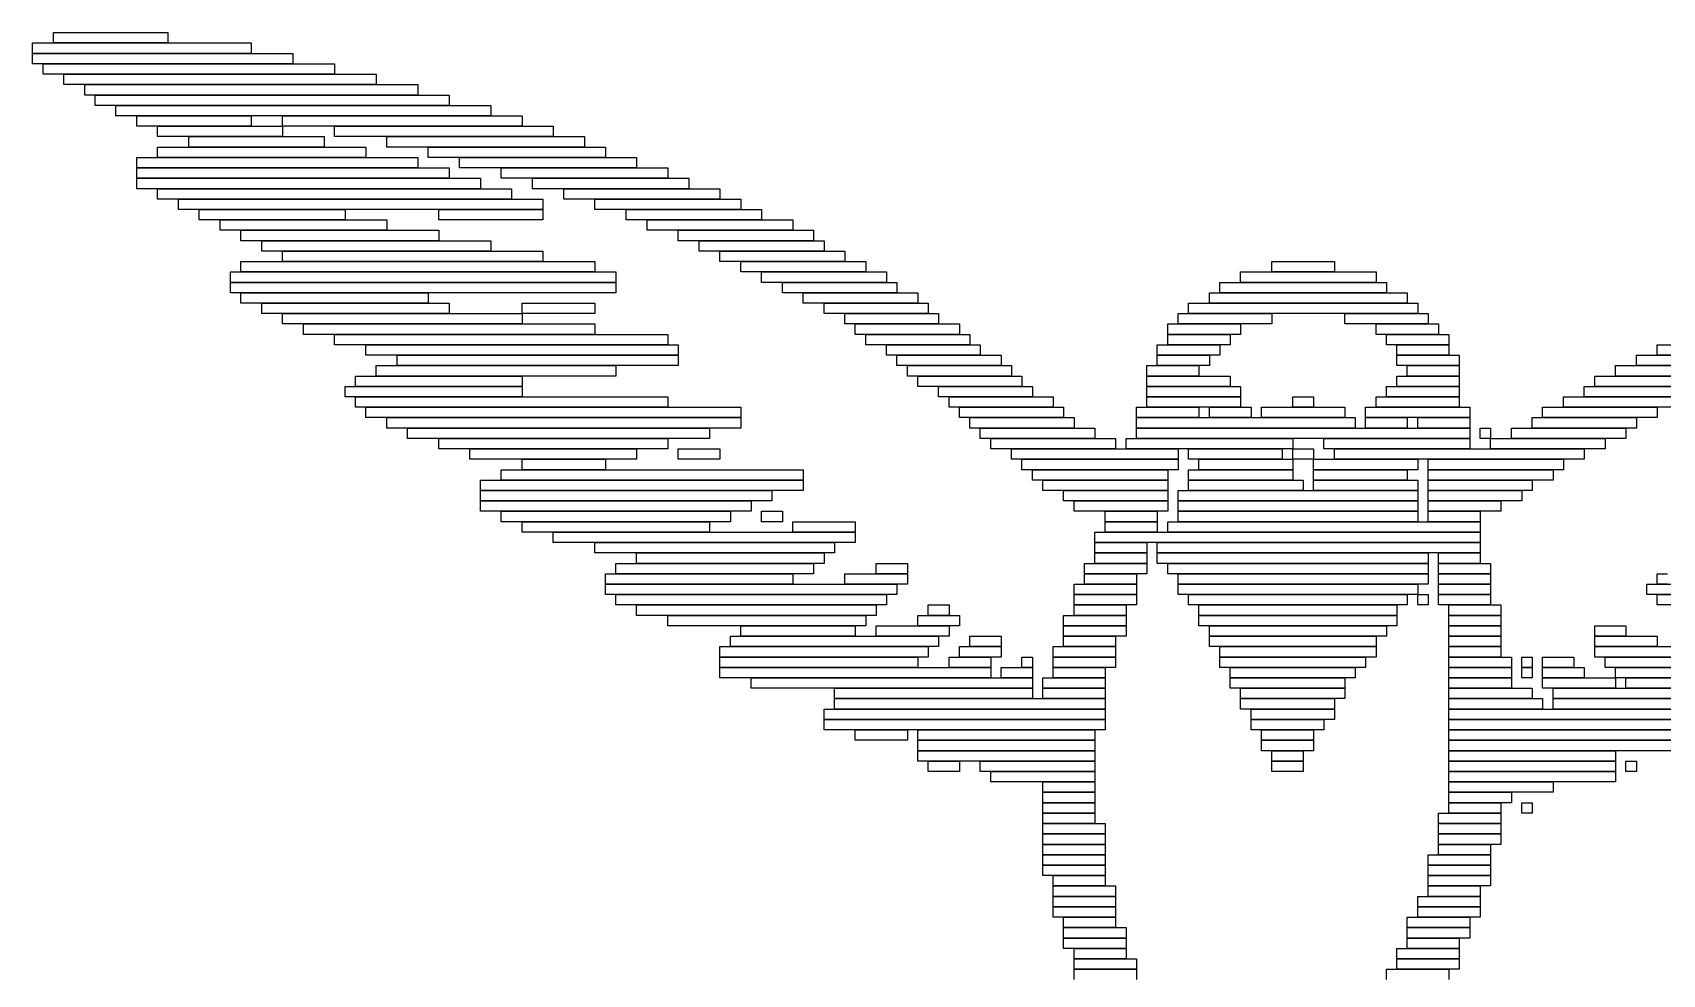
# Model space of a CAD drawing. Extents: x 376 to 648, y 412 to 613.
# Drawn here: x 396 to 552.5, y 502.5 to 593 of the extents above; entities that cross this region are included whole.
import ezdxf

# ---------------------------------------------------------------- set-up
doc = ezdxf.new("R2010")
doc.units = 0

msp = doc.modelspace()

# ---------------------------------------------------------------- linework, layer by layer
for p, q in [((396, 592), (417, 592)), ((396, 591), (396, 592)), ((398, 593), (409, 593)), ((398, 592), (398, 593)), ((409, 592), (398, 592)), ((409, 593), (409, 592)), ((417, 592), (417, 591)), ((417, 591), (396, 591)), ((396, 591), (421, 591)), ((396, 590), (396, 591)), ((421, 591), (421, 590)), ((421, 590), (396, 590)), ((397, 590), (425, 590)), ((397, 589), (397, 590)), ((425, 589), (397, 589)), ((399, 589), (429, 589)), ((399, 588), (399, 589)), ((425, 590), (425, 589)), ((429, 589), (429, 588)), ((429, 588), (399, 588)), ((401, 588), (433, 588)), ((401, 587), (401, 588)), ((433, 587), (401, 587)), ((402, 587), (436, 587)), ((402, 586), (402, 587)), ((433, 588), (433, 587)), ((436, 587), (436, 586)), ((436, 586), (402, 586)), ((404, 586), (440, 586)), ((404, 585), (404, 586)), ((440, 586), (440, 585)), ((440, 585), (404, 585)), ((406, 585), (417, 585)), ((406, 584), (406, 585)), ((417, 584), (406, 584)), ((408, 584), (420, 584)), ((408, 583), (408, 584)), ((417, 585), (417, 584)), ((420, 585), (443, 585)), ((420, 584), (420, 585)), ((443, 584), (420, 584)), ((420, 584), (420, 583)), ((425, 584), (446, 584)), ((425, 583), (425, 584)), ((443, 585), (443, 584)), ((446, 584), (446, 583)), ((420, 583), (408, 583)), ((411, 583), (424, 583)), ((411, 582), (411, 583)), ((424, 583), (424, 582)), ((446, 583), (425, 583)), ((430, 583), (449, 583)), ((430, 582), (430, 583)), ((449, 583), (449, 582)), ((406, 581), (433, 581)), ((406, 580), (406, 581)), ((408, 582), (428, 582)), ((408, 581), (408, 582)), ((428, 581), (408, 581)), ((424, 582), (411, 582)), ((428, 582), (428, 581)), ((449, 582), (430, 582)), ((433, 581), (433, 580)), ((434, 582), (451, 582)), ((434, 581), (434, 582)), ((451, 581), (434, 581)), ((437, 581), (454, 581)), ((437, 580), (437, 581)), ((451, 582), (451, 581)), ((454, 581), (454, 580)), ((433, 580), (406, 580)), ((406, 580), (436, 580)), ((406, 579), (406, 580)), ((436, 580), (436, 579)), ((454, 580), (437, 580)), ((441, 580), (457, 580)), ((441, 579), (441, 580)), ((457, 580), (457, 579)), ((436, 579), (406, 579)), ((406, 579), (439, 579)), ((406, 578), (406, 579)), ((439, 578), (406, 578)), ((408, 578), (442, 578)), ((408, 577), (408, 578)), ((439, 579), (439, 578)), ((457, 579), (441, 579)), ((442, 578), (442, 577)), ((444, 579), (459, 579)), ((444, 578), (444, 579)), ((459, 578), (444, 578)), ((447, 578), (462, 578)), ((447, 577), (447, 578)), ((459, 579), (459, 578)), ((462, 578), (462, 577)), ((442, 577), (408, 577)), ((410, 577), (445, 577)), ((410, 576), (410, 577)), ((445, 576), (410, 576)), ((412, 576), (426, 576)), ((412, 575), (412, 576)), ((426, 576), (426, 575)), ((435, 576), (445, 576)), ((435, 575), (435, 576)), ((445, 577), (445, 576)), ((445, 576), (445, 575)), ((462, 577), (447, 577)), ((450, 577), (464, 577)), ((450, 576), (450, 577)), ((464, 576), (450, 576)), ((453, 576), (466, 576)), ((453, 575), (453, 576)), ((464, 577), (464, 576)), ((466, 576), (466, 575)), ((426, 575), (412, 575)), ((414, 575), (430, 575)), ((414, 574), (414, 575)), ((430, 575), (430, 574)), ((445, 575), (435, 575)), ((466, 575), (453, 575)), ((455, 575), (469, 575)), ((455, 574), (455, 575)), ((469, 575), (469, 574)), ((430, 574), (414, 574)), ((416, 574), (435, 574)), ((416, 573), (416, 574)), ((435, 573), (416, 573)), ((418, 573), (440, 573)), ((418, 572), (418, 573)), ((435, 574), (435, 573)), ((440, 573), (440, 572)), ((469, 574), (455, 574)), ((458, 574), (471, 574)), ((458, 573), (458, 574)), ((471, 573), (458, 573)), ((460, 573), (472, 573)), ((460, 572), (460, 573)), ((471, 574), (471, 573)), ((472, 573), (472, 572)), ((440, 572), (418, 572)), ((420, 572), (445, 572)), ((420, 571), (420, 572)), ((445, 572), (445, 571)), ((472, 572), (460, 572)), ((462, 572), (474, 572)), ((462, 571), (462, 572)), ((474, 572), (474, 571)), ((415, 570), (452, 570)), ((415, 569), (415, 570)), ((416, 571), (450, 571)), ((416, 570), (416, 571)), ((450, 570), (416, 570)), ((445, 571), (420, 571)), ((450, 571), (450, 570)), ((452, 570), (452, 569)), ((474, 571), (462, 571)), ((464, 571), (476, 571)), ((464, 570), (464, 571)), ((476, 570), (464, 570)), ((466, 570), (478, 570)), ((466, 569), (466, 570)), ((476, 571), (476, 570)), ((478, 570), (478, 569)), ((512, 570), (525, 570)), ((512, 569), (512, 570)), ((515, 571), (521, 571)), ((515, 570), (515, 571)), ((521, 570), (515, 570)), ((521, 571), (521, 570)), ((525, 570), (525, 569)), ((452, 569), (415, 569)), ((415, 569), (452, 569)), ((415, 568), (415, 569)), ((452, 569), (452, 568)), ((478, 569), (466, 569)), ((468, 569), (479, 569)), ((468, 568), (468, 569)), ((479, 569), (479, 568)), ((510, 569), (526, 569)), ((510, 568), (510, 569)), ((525, 569), (512, 569)), ((526, 569), (526, 568)), ((452, 568), (415, 568)), ((416, 568), (434, 568)), ((416, 567), (416, 568)), ((434, 567), (416, 567)), ((418, 567), (436, 567)), ((418, 566), (418, 567)), ((434, 568), (434, 567)), ((436, 567), (436, 566)), ((443, 567), (450, 567)), ((443, 566), (443, 567)), ((450, 567), (450, 566)), ((479, 568), (468, 568)), ((470, 568), (481, 568)), ((470, 567), (470, 568)), ((481, 567), (470, 567)), ((472, 567), (482, 567)), ((472, 566), (472, 567)), ((481, 568), (481, 567)), ((482, 567), (482, 566)), ((507, 567), (529, 567)), ((507, 566), (507, 567)), ((509, 568), (528, 568)), ((509, 567), (509, 568)), ((528, 567), (509, 567)), ((526, 568), (510, 568)), ((528, 568), (528, 567)), ((529, 567), (529, 566)), ((436, 566), (418, 566)), ((420, 566), (443, 566)), ((420, 565), (420, 566)), ((443, 565), (420, 565)), ((422, 565), (450, 565)), ((422, 564), (422, 565)), ((450, 566), (443, 566)), ((443, 566), (443, 565)), ((450, 565), (450, 564)), ((482, 566), (472, 566)), ((474, 566), (483, 566)), ((474, 565), (474, 566)), ((483, 565), (474, 565)), ((475, 565), (485, 565)), ((475, 564), (475, 565)), ((483, 566), (483, 565)), ((485, 565), (485, 564)), ((505, 565), (512, 565)), ((505, 564), (505, 565)), ((506, 566), (515, 566)), ((506, 565), (506, 566)), ((515, 565), (506, 565)), ((529, 566), (507, 566)), ((512, 565), (512, 564)), ((515, 566), (515, 565)), ((522, 566), (530, 566)), ((522, 565), (522, 566)), ((530, 565), (522, 565)), ((525, 565), (531, 565)), ((525, 564), (525, 565)), ((530, 566), (530, 565)), ((531, 565), (531, 564)), ((450, 564), (422, 564)), ((425, 564), (457, 564)), ((425, 563), (425, 564)), ((457, 564), (457, 563)), ((485, 564), (475, 564)), ((476, 564), (486, 564)), ((476, 563), (476, 564)), ((486, 564), (486, 563)), ((512, 564), (505, 564)), ((505, 564), (511, 564)), ((505, 563), (505, 564)), ((511, 564), (511, 563)), ((531, 564), (525, 564)), ((526, 564), (532, 564)), ((526, 563), (526, 564)), ((532, 564), (532, 563)), ((457, 563), (425, 563)), ((428, 563), (458, 563)), ((428, 562), (428, 563)), ((458, 562), (428, 562)), ((431, 562), (458, 562)), ((431, 561), (431, 562)), ((458, 563), (458, 562)), ((458, 562), (458, 561)), ((486, 563), (476, 563)), ((478, 563), (487, 563)), ((478, 562), (478, 563)), ((487, 562), (478, 562)), ((479, 562), (489, 562)), ((479, 561), (479, 562)), ((487, 563), (487, 562)), ((489, 562), (489, 561)), ((504, 563), (510, 563)), ((504, 562), (504, 563)), ((510, 562), (504, 562)), ((504, 562), (509, 562)), ((504, 561), (504, 562)), ((511, 563), (505, 563)), ((509, 562), (509, 561)), ((510, 563), (510, 562)), ((532, 563), (526, 563)), ((527, 563), (532, 563)), ((527, 562), (527, 563)), ((532, 562), (527, 562)), ((527, 562), (533, 562)), ((527, 561), (527, 562)), ((532, 563), (532, 562)), ((533, 562), (533, 561)), ((550, 562), (562, 562)), ((550, 561), (550, 562)), ((552, 563), (565, 563)), ((552, 562), (552, 563)), ((565, 562), (552, 562)), ((429, 561), (452, 561)), ((429, 560), (429, 561)), ((458, 561), (431, 561)), ((452, 561), (452, 560)), ((489, 561), (479, 561)), ((480, 561), (490, 561)), ((480, 560), (480, 561)), ((490, 561), (490, 560)), ((503, 561), (508, 561)), ((503, 560), (503, 561)), ((509, 561), (504, 561)), ((508, 561), (508, 560)), ((533, 561), (527, 561)), ((528, 561), (533, 561)), ((528, 560), (528, 561)), ((533, 561), (533, 560)), ((548, 561), (560, 561)), ((548, 560), (548, 561)), ((562, 561), (550, 561)), ((426, 559), (443, 559)), ((426, 558), (426, 559)), ((427, 560), (443, 560)), ((427, 559), (427, 560)), ((443, 559), (427, 559)), ((452, 560), (429, 560)), ((443, 560), (443, 559)), ((443, 559), (443, 558)), ((490, 560), (480, 560)), ((481, 560), (491, 560)), ((481, 559), (481, 560)), ((491, 559), (481, 559)), ((483, 559), (492, 559)), ((483, 558), (483, 559)), ((491, 560), (491, 559)), ((492, 559), (492, 558)), ((508, 560), (503, 560)), ((503, 560), (511, 560)), ((503, 559), (503, 560)), ((511, 559), (503, 559)), ((503, 559), (512, 559)), ((503, 558), (503, 559)), ((511, 560), (511, 559)), ((512, 559), (512, 558)), ((526, 559), (533, 559)), ((526, 558), (526, 559)), ((527, 560), (533, 560)), ((527, 559), (527, 560)), ((533, 559), (527, 559)), ((533, 560), (528, 560)), ((533, 560), (533, 559)), ((533, 559), (533, 558)), ((545, 559), (556, 559)), ((545, 558), (545, 559)), ((546, 560), (558, 560)), ((546, 559), (546, 560)), ((558, 559), (546, 559)), ((560, 560), (548, 560)), ((443, 558), (426, 558)), ((427, 558), (457, 558)), ((427, 557), (427, 558)), ((457, 558), (457, 557)), ((492, 558), (483, 558)), ((484, 558), (494, 558)), ((484, 557), (484, 558)), ((494, 558), (494, 557)), ((512, 558), (503, 558)), ((503, 558), (512, 558)), ((503, 557), (503, 558)), ((512, 558), (512, 557)), ((517, 558), (519, 558)), ((517, 557), (517, 558)), ((519, 558), (519, 557)), ((525, 558), (533, 558)), ((525, 557), (525, 558)), ((533, 558), (526, 558)), ((533, 558), (533, 557)), ((543, 558), (554, 558)), ((543, 557), (543, 558)), ((556, 558), (545, 558)), ((457, 557), (427, 557)), ((428, 557), (464, 557)), ((428, 556), (428, 557)), ((464, 556), (428, 556)), ((430, 556), (464, 556)), ((430, 555), (430, 556)), ((464, 557), (464, 556)), ((464, 556), (464, 555)), ((494, 557), (484, 557)), ((485, 557), (495, 557)), ((485, 556), (485, 557)), ((495, 556), (485, 556)), ((486, 556), (496, 556)), ((486, 555), (486, 556)), ((495, 557), (495, 556)), ((496, 556), (496, 555)), ((502, 557), (508, 557)), ((502, 556), (502, 557)), ((508, 556), (502, 556)), ((502, 556), (523, 556)), ((502, 555), (502, 556)), ((512, 557), (503, 557)), ((508, 557), (508, 556)), ((509, 557), (513, 557)), ((509, 556), (509, 557)), ((513, 556), (509, 556)), ((513, 557), (513, 556)), ((514, 557), (522, 557)), ((514, 556), (514, 557)), ((522, 556), (514, 556)), ((519, 557), (517, 557)), ((522, 557), (522, 556)), ((523, 556), (523, 555)), ((524, 557), (534, 557)), ((524, 556), (524, 557)), ((534, 556), (524, 556)), ((524, 556), (528, 556)), ((524, 555), (524, 556)), ((533, 557), (525, 557)), ((528, 556), (528, 555)), ((529, 556), (534, 556)), ((529, 555), (529, 556)), ((534, 557), (534, 556)), ((534, 556), (534, 555)), ((540, 556), (550, 556)), ((540, 555), (540, 556)), ((541, 557), (552, 557)), ((541, 556), (541, 557)), ((552, 556), (541, 556)), ((554, 557), (543, 557)), ((550, 556), (550, 555)), ((552, 557), (552, 556)), ((464, 555), (430, 555)), ((432, 555), (461, 555)), ((432, 554), (432, 555)), ((461, 555), (461, 554)), ((496, 555), (486, 555)), ((487, 555), (498, 555)), ((487, 554), (487, 555)), ((498, 555), (498, 554)), ((523, 555), (502, 555)), ((502, 555), (534, 555)), ((502, 554), (502, 555)), ((528, 555), (524, 555)), ((534, 555), (529, 555)), ((534, 555), (534, 554)), ((535, 555), (536, 555)), ((535, 554), (535, 555)), ((536, 555), (536, 554)), ((538, 555), (549, 555)), ((538, 554), (538, 555)), ((550, 555), (540, 555)), ((549, 555), (549, 554)), ((461, 554), (432, 554)), ((435, 554), (457, 554)), ((435, 553), (435, 554)), ((457, 553), (435, 553)), ((438, 553), (454, 553)), ((438, 552), (438, 553)), ((454, 553), (454, 552)), ((457, 554), (457, 553)), ((458, 553), (462, 553)), ((458, 552), (458, 553)), ((462, 553), (462, 552)), ((498, 554), (487, 554)), ((488, 554), (500, 554)), ((488, 553), (488, 554)), ((500, 553), (488, 553)), ((490, 553), (506, 553)), ((490, 552), (490, 553)), ((500, 554), (500, 553)), ((501, 554), (517, 554)), ((501, 553), (501, 554)), ((517, 553), (501, 553)), ((534, 554), (502, 554)), ((506, 553), (506, 552)), ((507, 553), (516, 553)), ((507, 552), (507, 553)), ((516, 553), (516, 552)), ((517, 554), (517, 553)), ((517, 553), (519, 553)), ((517, 552), (517, 553)), ((519, 553), (519, 552)), ((520, 554), (534, 554)), ((520, 553), (520, 554)), ((534, 553), (520, 553)), ((521, 553), (545, 553)), ((521, 552), (521, 553)), ((534, 554), (534, 553)), ((536, 554), (535, 554)), ((536, 554), (547, 554)), ((536, 553), (536, 554)), ((547, 553), (536, 553)), ((549, 554), (538, 554)), ((545, 553), (545, 552)), ((547, 554), (547, 553)), ((454, 552), (438, 552)), ((441, 551), (470, 551)), ((441, 550), (441, 551)), ((443, 552), (451, 552)), ((443, 551), (443, 552)), ((451, 551), (443, 551)), ((451, 552), (451, 551)), ((462, 552), (458, 552)), ((470, 551), (470, 550)), ((506, 552), (490, 552)), ((491, 552), (506, 552)), ((491, 551), (491, 552)), ((506, 551), (491, 551)), ((492, 551), (505, 551)), ((492, 550), (492, 551)), ((505, 551), (505, 550)), ((506, 552), (506, 551)), ((516, 552), (507, 552)), ((507, 551), (517, 551)), ((507, 550), (507, 551)), ((508, 552), (517, 552)), ((508, 551), (508, 552)), ((517, 551), (508, 551)), ((519, 552), (517, 552)), ((517, 552), (517, 551)), ((517, 551), (517, 550)), ((519, 552), (529, 552)), ((519, 551), (519, 552)), ((529, 551), (519, 551)), ((519, 551), (528, 551)), ((519, 550), (519, 551)), ((545, 552), (521, 552)), ((528, 551), (528, 550)), ((529, 552), (529, 551)), ((530, 552), (543, 552)), ((530, 551), (530, 552)), ((543, 551), (530, 551)), ((530, 551), (542, 551)), ((530, 550), (530, 551)), ((542, 551), (542, 550)), ((543, 552), (543, 551)), ((439, 550), (470, 550)), ((439, 549), (439, 550)), ((470, 550), (441, 550)), ((470, 550), (470, 549)), ((505, 550), (492, 550)), ((493, 550), (505, 550)), ((493, 549), (493, 550)), ((505, 550), (505, 549)), ((517, 550), (507, 550)), ((507, 550), (518, 550)), ((507, 549), (507, 550)), ((518, 550), (518, 549)), ((528, 550), (519, 550)), ((519, 550), (529, 550)), ((519, 549), (519, 550)), ((529, 550), (529, 549)), ((542, 550), (530, 550)), ((530, 550), (540, 550)), ((530, 549), (530, 550)), ((540, 550), (540, 549)), ((470, 549), (439, 549)), ((439, 549), (467, 549)), ((439, 548), (439, 549)), ((467, 548), (439, 548)), ((439, 548), (465, 548)), ((439, 547), (439, 548)), ((465, 548), (465, 547)), ((467, 549), (467, 548)), ((505, 549), (493, 549)), ((495, 549), (505, 549)), ((495, 548), (495, 549)), ((505, 548), (495, 548)), ((496, 548), (505, 548)), ((496, 547), (496, 548)), ((505, 549), (505, 548)), ((505, 548), (505, 547)), ((506, 549), (529, 549)), ((506, 548), (506, 549)), ((529, 548), (506, 548)), ((506, 548), (529, 548)), ((506, 547), (506, 548)), ((518, 549), (507, 549)), ((529, 549), (519, 549)), ((529, 549), (529, 548)), ((529, 548), (529, 547)), ((540, 549), (530, 549)), ((530, 549), (539, 549)), ((530, 548), (530, 549)), ((539, 548), (530, 548)), ((530, 548), (537, 548)), ((530, 547), (530, 548)), ((537, 548), (537, 547)), ((539, 549), (539, 548)), ((465, 547), (439, 547)), ((441, 547), (463, 547)), ((441, 546), (441, 547)), ((463, 547), (463, 546)), ((466, 547), (468, 547)), ((466, 546), (466, 547)), ((468, 547), (468, 546)), ((505, 547), (496, 547)), ((499, 547), (504, 547)), ((499, 546), (499, 547)), ((504, 547), (504, 546)), ((529, 547), (506, 547)), ((506, 547), (529, 547)), ((506, 546), (506, 547)), ((529, 547), (529, 546)), ((537, 547), (530, 547)), ((530, 547), (535, 547)), ((530, 546), (530, 547)), ((535, 547), (535, 546)), ((463, 546), (441, 546)), ((443, 546), (461, 546)), ((443, 545), (443, 546)), ((461, 545), (443, 545)), ((446, 545), (475, 545)), ((446, 544), (446, 545)), ((461, 546), (461, 545)), ((468, 546), (466, 546)), ((469, 546), (475, 546)), ((469, 545), (469, 546)), ((475, 545), (469, 545)), ((475, 546), (475, 545)), ((475, 545), (475, 544)), ((498, 545), (535, 545)), ((498, 544), (498, 545)), ((504, 546), (499, 546)), ((499, 546), (504, 546)), ((499, 545), (499, 546)), ((504, 545), (499, 545)), ((504, 546), (504, 545)), ((505, 546), (535, 546)), ((505, 545), (505, 546)), ((535, 545), (505, 545)), ((529, 546), (506, 546)), ((535, 546), (530, 546)), ((535, 546), (535, 545)), ((535, 545), (535, 544)), ((475, 544), (446, 544)), ((450, 544), (473, 544)), ((450, 543), (450, 544)), ((473, 544), (473, 543)), ((535, 544), (498, 544)), ((498, 544), (503, 544)), ((498, 543), (498, 544)), ((503, 544), (503, 543)), ((504, 544), (535, 544)), ((504, 543), (504, 544)), ((535, 544), (535, 543)), ((473, 543), (450, 543)), ((452, 542), (471, 542)), ((452, 541), (452, 542)), ((454, 543), (472, 543)), ((454, 542), (454, 543)), ((472, 542), (454, 542)), ((471, 542), (471, 541)), ((472, 543), (472, 542)), ((477, 542), (480, 542)), ((477, 541), (477, 542)), ((480, 542), (480, 541)), ((497, 542), (503, 542)), ((497, 541), (497, 542)), ((503, 543), (498, 543)), ((498, 543), (503, 543)), ((498, 542), (498, 543)), ((503, 542), (498, 542)), ((503, 543), (503, 542)), ((503, 542), (503, 541)), ((535, 543), (504, 543)), ((504, 543), (530, 543)), ((504, 542), (504, 543)), ((530, 542), (504, 542)), ((505, 542), (530, 542)), ((505, 541), (505, 542)), ((530, 543), (530, 542)), ((530, 542), (530, 541)), ((531, 543), (535, 543)), ((531, 542), (531, 543)), ((535, 542), (531, 542)), ((531, 542), (536, 542)), ((531, 541), (531, 542)), ((535, 543), (535, 542)), ((536, 542), (536, 541)), ((451, 541), (469, 541)), ((451, 540), (451, 541)), ((469, 540), (451, 540)), ((451, 540), (479, 540)), ((451, 539), (451, 540)), ((471, 541), (452, 541)), ((469, 541), (469, 540)), ((474, 541), (480, 541)), ((474, 540), (474, 541)), ((480, 540), (474, 540)), ((480, 541), (477, 541)), ((479, 540), (479, 539)), ((480, 541), (480, 540)), ((496, 540), (502, 540)), ((496, 539), (496, 540)), ((503, 541), (497, 541)), ((497, 541), (502, 541)), ((497, 540), (497, 541)), ((502, 540), (497, 540)), ((502, 541), (502, 540)), ((502, 540), (502, 539)), ((530, 541), (505, 541)), ((506, 541), (530, 541)), ((506, 540), (506, 541)), ((530, 540), (506, 540)), ((506, 540), (529, 540)), ((506, 539), (506, 540)), ((529, 540), (529, 539)), ((530, 541), (530, 540)), ((536, 541), (531, 541)), ((531, 541), (536, 541)), ((531, 540), (531, 541)), ((536, 540), (531, 540)), ((531, 540), (536, 540)), ((531, 539), (531, 540)), ((536, 541), (536, 540)), ((536, 540), (536, 539)), ((551, 540), (557, 540)), ((551, 539), (551, 540)), ((552, 541), (553, 541)), ((552, 540), (552, 541)), ((553, 540), (552, 540)), ((479, 539), (451, 539)), ((452, 539), (478, 539)), ((452, 538), (452, 539)), ((478, 539), (478, 538)), ((502, 539), (496, 539)), ((496, 539), (502, 539)), ((496, 538), (496, 539)), ((502, 539), (502, 538)), ((529, 539), (506, 539)), ((507, 539), (528, 539)), ((507, 538), (507, 539)), ((528, 539), (528, 538)), ((529, 539), (530, 539)), ((529, 538), (529, 539)), ((530, 539), (530, 538)), ((536, 539), (531, 539)), ((531, 539), (536, 539)), ((531, 538), (531, 539)), ((536, 539), (536, 538)), ((557, 539), (551, 539)), ((552, 539), (578, 539)), ((552, 538), (552, 539)), ((478, 538), (452, 538)), ((454, 538), (477, 538)), ((454, 537), (454, 538)), ((477, 537), (454, 537)), ((457, 537), (476, 537)), ((457, 536), (457, 537)), ((476, 537), (476, 536)), ((477, 538), (477, 537)), ((481, 537), (485, 537)), ((481, 536), (481, 537)), ((482, 538), (484, 538)), ((482, 537), (482, 538)), ((484, 537), (482, 537)), ((484, 538), (484, 537)), ((485, 537), (485, 536)), ((495, 537), (501, 537)), ((495, 536), (495, 537)), ((502, 538), (496, 538)), ((496, 538), (501, 538)), ((496, 537), (496, 538)), ((501, 537), (496, 537)), ((501, 538), (501, 537)), ((501, 537), (501, 536)), ((528, 538), (507, 538)), ((508, 538), (527, 538)), ((508, 537), (508, 538)), ((527, 537), (508, 537)), ((508, 537), (527, 537)), ((508, 536), (508, 537)), ((527, 538), (527, 537)), ((527, 537), (527, 536)), ((530, 538), (529, 538)), ((536, 538), (531, 538)), ((532, 538), (537, 538)), ((532, 537), (532, 538)), ((537, 537), (532, 537)), ((532, 537), (537, 537)), ((532, 536), (532, 537)), ((537, 538), (537, 537)), ((537, 537), (537, 536)), ((578, 538), (552, 538)), ((476, 536), (457, 536)), ((464, 536), (475, 536)), ((464, 535), (464, 536)), ((475, 536), (475, 535)), ((477, 536), (484, 536)), ((477, 535), (477, 536)), ((485, 536), (481, 536)), ((484, 536), (484, 535)), ((501, 536), (495, 536)), ((495, 536), (501, 536)), ((495, 535), (495, 536)), ((501, 536), (501, 535)), ((527, 536), (508, 536)), ((509, 536), (526, 536)), ((509, 535), (509, 536)), ((526, 536), (526, 535)), ((537, 536), (532, 536)), ((532, 536), (537, 536)), ((532, 535), (532, 536)), ((537, 536), (537, 535)), ((546, 536), (549, 536)), ((546, 535), (546, 536)), ((549, 536), (549, 535)), ((462, 534), (482, 534)), ((462, 533), (462, 534)), ((463, 535), (483, 535)), ((463, 534), (463, 535)), ((483, 534), (463, 534)), ((475, 535), (464, 535)), ((484, 535), (477, 535)), ((482, 534), (482, 533)), ((483, 535), (483, 534)), ((485, 534), (489, 534)), ((485, 533), (485, 534)), ((486, 535), (489, 535)), ((486, 534), (486, 535)), ((489, 534), (486, 534)), ((489, 535), (489, 534)), ((489, 534), (489, 533)), ((494, 534), (500, 534)), ((494, 533), (494, 534)), ((501, 535), (495, 535)), ((495, 535), (500, 535)), ((495, 534), (495, 535)), ((500, 534), (495, 534)), ((500, 535), (500, 534)), ((500, 534), (500, 533)), ((526, 535), (509, 535)), ((509, 535), (525, 535)), ((509, 534), (509, 535)), ((525, 534), (509, 534)), ((510, 534), (525, 534)), ((510, 533), (510, 534)), ((525, 535), (525, 534)), ((525, 534), (525, 533)), ((537, 535), (532, 535)), ((532, 535), (537, 535)), ((532, 534), (532, 535)), ((537, 534), (532, 534)), ((532, 534), (537, 534)), ((532, 533), (532, 534)), ((537, 535), (537, 534)), ((537, 534), (537, 533)), ((549, 535), (546, 535)), ((546, 535), (552, 535)), ((546, 534), (546, 535)), ((552, 534), (546, 534)), ((546, 534), (572, 534)), ((546, 533), (546, 534)), ((552, 535), (552, 534)), ((482, 533), (462, 533)), ((462, 533), (481, 533)), ((462, 532), (462, 533)), ((481, 533), (481, 532)), ((484, 533), (488, 533)), ((484, 532), (484, 533)), ((489, 533), (485, 533)), ((488, 533), (488, 532)), ((491, 533), (492, 533)), ((491, 532), (491, 533)), ((492, 533), (492, 532)), ((500, 533), (494, 533)), ((494, 533), (500, 533)), ((494, 532), (494, 533)), ((500, 533), (500, 532)), ((525, 533), (510, 533)), ((510, 533), (524, 533)), ((510, 532), (510, 533)), ((524, 533), (524, 532)), ((537, 533), (532, 533)), ((532, 533), (538, 533)), ((532, 532), (532, 533)), ((538, 533), (538, 532)), ((539, 533), (540, 533)), ((539, 532), (539, 533)), ((540, 533), (540, 532)), ((541, 533), (544, 533)), ((541, 532), (541, 533)), ((544, 533), (544, 532)), ((572, 533), (546, 533)), ((547, 533), (566, 533)), ((547, 532), (547, 533)), ((481, 532), (462, 532)), ((462, 532), (488, 532)), ((462, 531), (462, 532)), ((488, 531), (462, 531)), ((465, 531), (492, 531)), ((465, 530), (465, 531)), ((488, 532), (484, 532)), ((488, 532), (488, 531)), ((489, 532), (492, 532)), ((489, 531), (489, 532)), ((492, 531), (489, 531)), ((492, 532), (491, 532)), ((492, 532), (492, 531)), ((492, 531), (492, 530)), ((493, 531), (499, 531)), ((493, 530), (493, 531)), ((500, 532), (494, 532)), ((494, 532), (499, 532)), ((494, 531), (494, 532)), ((499, 531), (494, 531)), ((499, 532), (499, 531)), ((499, 531), (499, 530)), ((524, 532), (510, 532)), ((511, 532), (523, 532)), ((511, 531), (511, 532)), ((523, 531), (511, 531)), ((511, 531), (522, 531)), ((511, 530), (511, 531)), ((522, 531), (522, 530)), ((523, 532), (523, 531)), ((538, 532), (532, 532)), ((532, 532), (538, 532)), ((532, 531), (532, 532)), ((538, 531), (532, 531)), ((532, 531), (538, 531)), ((532, 530), (532, 531)), ((538, 532), (538, 531)), ((538, 531), (538, 530)), ((540, 532), (539, 532)), ((539, 532), (540, 532)), ((539, 531), (539, 532)), ((540, 531), (539, 531)), ((540, 532), (540, 531)), ((544, 532), (541, 532)), ((541, 532), (545, 532)), ((541, 531), (541, 532)), ((545, 531), (541, 531)), ((541, 531), (548, 531)), ((541, 530), (541, 531)), ((545, 532), (545, 531)), ((566, 532), (547, 532)), ((548, 532), (567, 532)), ((548, 531), (548, 532)), ((567, 531), (548, 531)), ((548, 531), (548, 530)), ((549, 531), (567, 531)), ((549, 530), (549, 531)), ((492, 530), (465, 530)), ((473, 530), (492, 530)), ((473, 529), (473, 530)), ((492, 529), (473, 529)), ((473, 529), (499, 529)), ((473, 528), (473, 529)), ((492, 530), (492, 529)), ((499, 530), (493, 530)), ((493, 530), (499, 530)), ((493, 529), (493, 530)), ((499, 529), (493, 529)), ((499, 530), (499, 529)), ((499, 529), (499, 528)), ((522, 530), (511, 530)), ((512, 530), (522, 530)), ((512, 529), (512, 530)), ((522, 529), (512, 529)), ((512, 529), (521, 529)), ((512, 528), (512, 529)), ((521, 529), (521, 528)), ((522, 530), (522, 529)), ((538, 530), (532, 530)), ((532, 530), (540, 530)), ((532, 529), (532, 530)), ((540, 529), (532, 529)), ((532, 529), (541, 529)), ((532, 528), (532, 529)), ((540, 530), (540, 529)), ((548, 530), (541, 530)), ((541, 529), (541, 528)), ((542, 530), (567, 530)), ((542, 529), (542, 530)), ((567, 529), (542, 529)), ((542, 529), (565, 529)), ((542, 528), (542, 529)), ((567, 530), (549, 530)), ((472, 528), (499, 528)), ((472, 527), (472, 528)), ((499, 528), (473, 528)), ((499, 528), (499, 527)), ((521, 528), (512, 528)), ((513, 528), (521, 528)), ((513, 527), (513, 528)), ((521, 528), (521, 527)), ((541, 528), (532, 528)), ((532, 528), (556, 528)), ((532, 527), (532, 528)), ((565, 528), (542, 528)), ((499, 527), (472, 527)), ((472, 527), (499, 527)), ((472, 526), (472, 527)), ((499, 526), (472, 526)), ((475, 526), (480, 526)), ((475, 525), (475, 526)), ((480, 526), (480, 525)), ((481, 526), (498, 526)), ((481, 525), (481, 526)), ((498, 526), (498, 525)), ((499, 527), (499, 526)), ((521, 527), (513, 527)), ((513, 527), (520, 527)), ((513, 526), (513, 527)), ((520, 526), (513, 526)), ((514, 526), (519, 526)), ((514, 525), (514, 526)), ((519, 526), (519, 525)), ((520, 527), (520, 526)), ((556, 527), (532, 527)), ((532, 527), (557, 527)), ((532, 526), (532, 527)), ((557, 526), (532, 526)), ((532, 526), (557, 526)), ((532, 525), (532, 526)), ((480, 525), (475, 525)), ((498, 525), (481, 525)), ((481, 525), (498, 525)), ((481, 524), (481, 525)), ((498, 525), (498, 524)), ((519, 525), (514, 525)), ((514, 525), (519, 525)), ((514, 524), (514, 525)), ((519, 525), (519, 524)), ((557, 525), (532, 525)), ((532, 525), (556, 525)), ((532, 524), (532, 525)), ((498, 524), (481, 524)), ((481, 524), (498, 524)), ((481, 523), (481, 524)), ((498, 523), (481, 523)), ((482, 523), (485, 523)), ((482, 522), (482, 523)), ((485, 523), (485, 522)), ((487, 523), (498, 523)), ((487, 522), (487, 523)), ((498, 524), (498, 523)), ((498, 523), (498, 522)), ((519, 524), (514, 524)), ((515, 524), (518, 524)), ((515, 523), (515, 524)), ((518, 523), (515, 523)), ((515, 523), (518, 523)), ((515, 522), (515, 523)), ((518, 524), (518, 523)), ((518, 523), (518, 522)), ((556, 524), (532, 524)), ((532, 524), (548, 524)), ((532, 523), (532, 524)), ((548, 523), (532, 523)), ((532, 523), (548, 523)), ((532, 522), (532, 523)), ((548, 524), (548, 523)), ((548, 523), (548, 522)), ((549, 523), (550, 523)), ((549, 522), (549, 523)), ((550, 523), (550, 522)), ((485, 522), (482, 522)), ((498, 522), (487, 522)), ((488, 522), (498, 522)), ((488, 521), (488, 522)), ((498, 522), (498, 521)), ((518, 522), (515, 522)), ((548, 522), (532, 522)), ((532, 522), (548, 522)), ((532, 521), (532, 522)), ((548, 522), (548, 521)), ((550, 522), (549, 522)), ((498, 521), (488, 521)), ((493, 521), (498, 521)), ((493, 520), (493, 521)), ((498, 520), (493, 520)), ((493, 520), (498, 520)), ((493, 519), (493, 520)), ((498, 521), (498, 520)), ((498, 520), (498, 519)), ((548, 521), (532, 521)), ((532, 521), (542, 521)), ((532, 520), (532, 521)), ((542, 520), (532, 520)), ((532, 520), (538, 520)), ((532, 519), (532, 520)), ((538, 520), (538, 519)), ((542, 521), (542, 520)), ((498, 519), (493, 519)), ((493, 519), (498, 519)), ((493, 518), (493, 519)), ((498, 519), (498, 518)), ((538, 519), (532, 519)), ((532, 519), (537, 519)), ((532, 518), (532, 519)), ((537, 519), (537, 518)), ((539, 519), (540, 519)), ((539, 518), (539, 519)), ((540, 519), (540, 518)), ((498, 518), (493, 518)), ((493, 518), (498, 518)), ((493, 517), (493, 518)), ((498, 517), (493, 517)), ((493, 517), (499, 517)), ((493, 516), (493, 517)), ((498, 518), (498, 517)), ((499, 517), (499, 516)), ((531, 518), (537, 518)), ((531, 517), (531, 518)), ((537, 517), (531, 517)), ((531, 517), (537, 517)), ((531, 516), (531, 517)), ((537, 518), (532, 518)), ((537, 518), (537, 517)), ((537, 517), (537, 516)), ((540, 518), (539, 518)), ((499, 516), (493, 516)), ((493, 516), (499, 516)), ((493, 515), (493, 516)), ((499, 515), (493, 515)), ((493, 515), (499, 515)), ((493, 514), (493, 515)), ((499, 516), (499, 515)), ((499, 515), (499, 514)), ((537, 516), (531, 516)), ((531, 516), (537, 516)), ((531, 515), (531, 516)), ((537, 515), (531, 515)), ((531, 515), (536, 515)), ((531, 514), (531, 515)), ((536, 515), (536, 514)), ((537, 516), (537, 515)), ((499, 514), (493, 514)), ((493, 514), (499, 514)), ((493, 513), (493, 514)), ((499, 514), (499, 513)), ((530, 514), (536, 514)), ((530, 513), (530, 514)), ((536, 514), (531, 514)), ((536, 514), (536, 513)), ((499, 513), (493, 513)), ((493, 513), (499, 513)), ((493, 512), (493, 513)), ((499, 512), (493, 512)), ((494, 512), (499, 512)), ((494, 511), (494, 512)), ((499, 513), (499, 512)), ((499, 512), (499, 511)), ((536, 513), (530, 513)), ((530, 513), (536, 513)), ((530, 512), (530, 513)), ((536, 512), (530, 512)), ((530, 512), (536, 512)), ((530, 511), (530, 512)), ((536, 513), (536, 512)), ((536, 512), (536, 511)), ((499, 511), (494, 511)), ((494, 511), (500, 511)), ((494, 510), (494, 511)), ((500, 511), (500, 510)), ((536, 511), (530, 511)), ((530, 511), (535, 511)), ((530, 510), (530, 511)), ((535, 511), (535, 510)), ((500, 510), (494, 510)), ((494, 510), (500, 510)), ((494, 509), (494, 510)), ((500, 509), (494, 509)), ((494, 509), (500, 509)), ((494, 508), (494, 509)), ((500, 510), (500, 509)), ((500, 509), (500, 508)), ((529, 510), (535, 510)), ((529, 509), (529, 510)), ((535, 509), (529, 509)), ((529, 509), (535, 509)), ((529, 508), (529, 509)), ((535, 510), (530, 510)), ((535, 510), (535, 509)), ((535, 509), (535, 508)), ((500, 508), (494, 508)), ((495, 508), (500, 508)), ((495, 507), (495, 508)), ((500, 508), (500, 507)), ((528, 508), (534, 508)), ((528, 507), (528, 508)), ((535, 508), (529, 508)), ((534, 508), (534, 507)), ((500, 507), (495, 507)), ((495, 507), (501, 507)), ((495, 506), (495, 507)), ((501, 506), (495, 506)), ((495, 506), (501, 506)), ((495, 505), (495, 506)), ((501, 507), (501, 506)), ((501, 506), (501, 505)), ((534, 507), (528, 507)), ((528, 507), (534, 507)), ((528, 506), (528, 507)), ((534, 506), (528, 506)), ((528, 506), (533, 506)), ((528, 505), (528, 506)), ((533, 506), (533, 505)), ((534, 507), (534, 506)), ((501, 505), (495, 505)), ((496, 505), (501, 505)), ((496, 504), (496, 505)), ((501, 504), (496, 504)), ((496, 504), (502, 504)), ((496, 503), (496, 504)), ((501, 505), (501, 504)), ((502, 504), (502, 503)), ((527, 505), (533, 505)), ((527, 504), (527, 505)), ((533, 504), (527, 504)), ((527, 504), (533, 504)), ((527, 503), (527, 504)), ((533, 505), (528, 505)), ((533, 505), (533, 504)), ((533, 504), (533, 503)), ((502, 503), (496, 503)), ((496, 503), (502, 503)), ((496, 502), (496, 503)), ((502, 503), (502, 502)), ((526, 503), (532, 503)), ((526, 502), (526, 503)), ((533, 503), (527, 503)), ((532, 503), (532, 502))]:
    msp.add_line(p, q)

doc.saveas('drawing.dxf')
